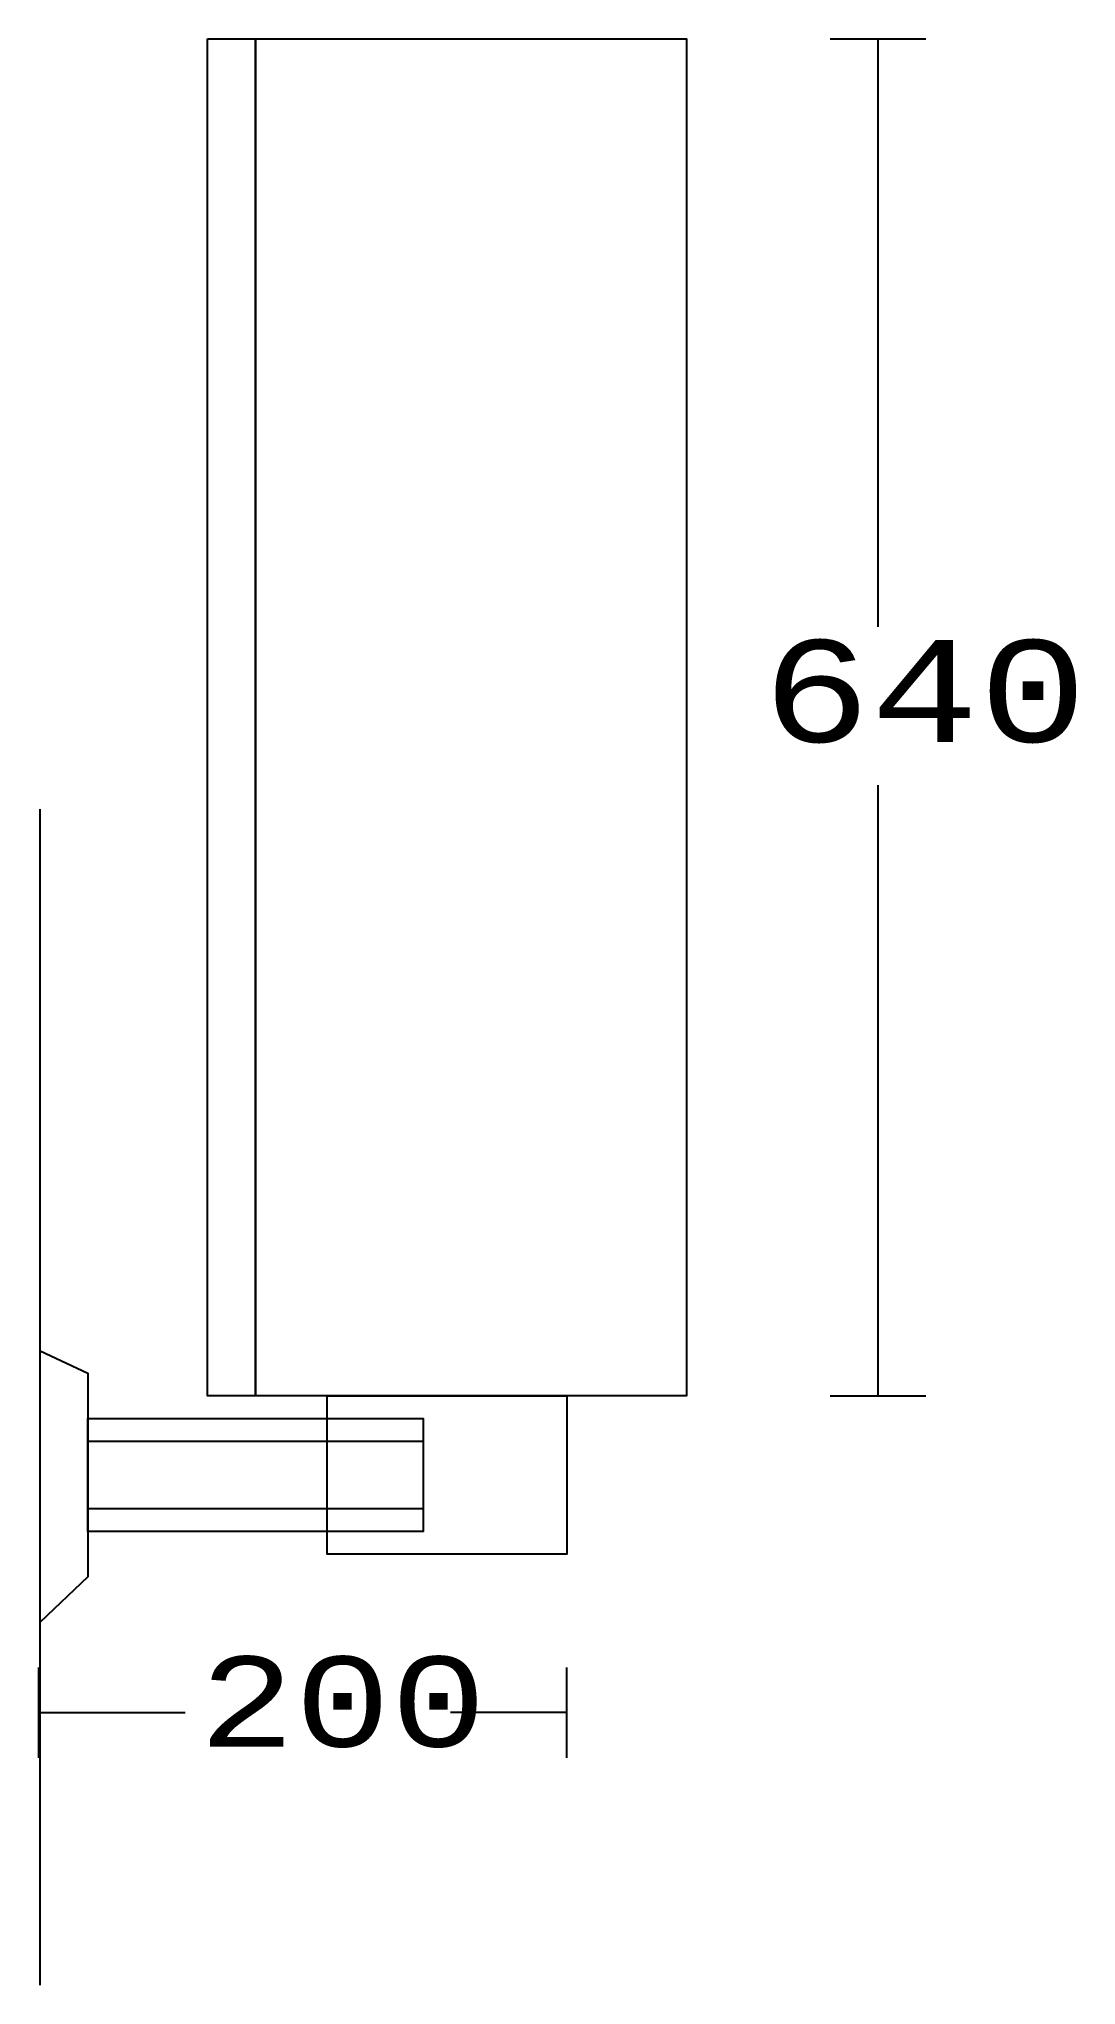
# Model space of a CAD drawing. Extents: x 53 to 159, y 61 to 258.
import ezdxf

# ---------------------------------------------------------------- set-up
doc = ezdxf.new("R2010")
doc.units = 0
doc.layers.add('LIVELLO_1', color=160, linetype='Continuous')
doc.styles.add('STD', font='txt')

# ---------------------------------------------------------------- blocks, each defined once
blk = doc.blocks.new('AI9-BLK1')
at = {"layer": 'LIVELLO_1', "color": 7}
for p, q in [((41.956182, 98.514228), (51.657915, 98.514228)), ((46.807565, 98.514228), (46.807565, 38.94491)), ((46.807565, 22.906612), (46.807565, -38.952489)), ((-38.084239, 20.50073), (-38.084239, -98.635323)), ((41.956182, -38.952489), (51.657915, -38.952489)), ((-38.175878, -75.608994), (-38.175878, -66.447796)), ((15.281152, -75.608994), (15.281152, -66.447796)), ((-38.175878, -71.027017), (-23.368513, -71.027017)), ((15.281152, -71.027017), (3.507538, -71.027017))]:
    blk.add_line(p, q, dxfattribs=at)
for points in [[(-21.093028, 98.514228), (-16.244228, 98.514228), (-16.244228, -38.952489), (-21.093028, -38.952489)], [(-16.244228, 98.514228), (27.406854, 98.514228), (27.406854, -38.952489), (-16.244228, -38.952489)], [(-38.066152, -34.370512), (-33.21718, -36.660467), (-33.21718, -57.281086), (-38.066152, -61.863063)], [(-8.968703, -38.952489), (15.281152, -38.952489), (15.281152, -54.991131), (-8.968703, -54.991131)], [(-33.21718, -41.242099), (0.731652, -41.242099), (0.731652, -52.698764), (-33.21718, -52.698764)], [(-33.21718, -41.242099), (0.730446, -41.242099), (0.730446, -52.698764), (-33.21718, -52.698764)], [(-33.21718, -43.53481), (0.730446, -43.53481), (0.730446, -50.406398), (-33.21718, -50.406398)]]:
    blk.add_lwpolyline(points, close=True, dxfattribs=at)
at = {"layer": 'LIVELLO_1', "color": 7, "attachment_point": 1, "style": 'STD'}
for s, insert, char_height in [('\\fCourier|b0|i0;\\H10.3296;\\W1.06;\\C7;640', (35.086317, 37.619047), 10.329585), ('\\fCourier|b0|i0;\\H9.1403;\\W1.06;\\C7;200', (-21.972561, -65.347668), 9.140292)]:
    blk.add_mtext(s, dxfattribs=dict(at, insert=insert, char_height=char_height))

msp = doc.modelspace()

# ---------------------------------------------------------------- block references
at = {"layer": 'LIVELLO_1', "color": 7}
msp.add_blockref('AI9-BLK1', (91.644277, 159.405085), dxfattribs=at)

doc.saveas('drawing.dxf')
